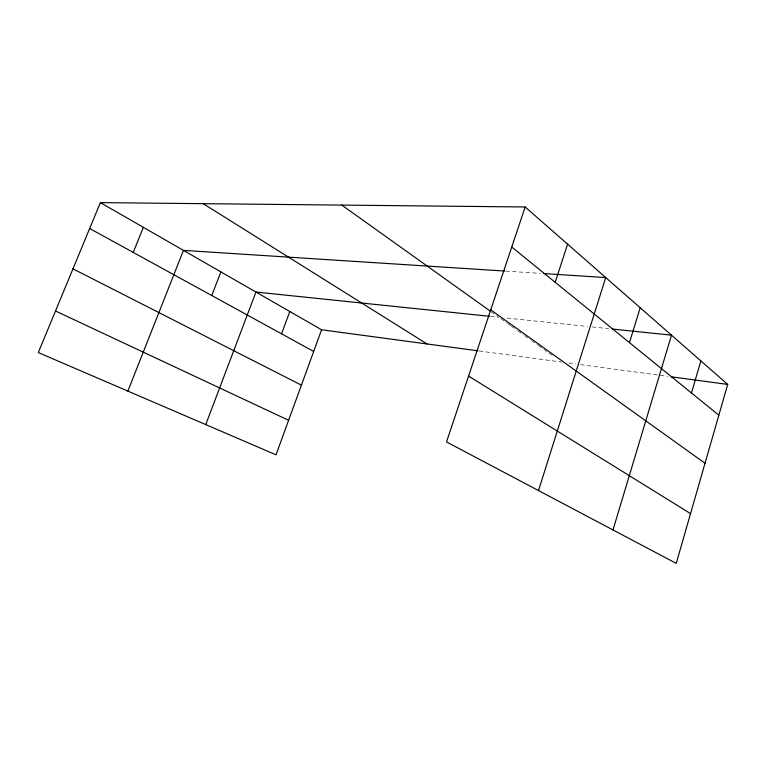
<?xml version="1.0" encoding="UTF-8"?>
<svg xmlns="http://www.w3.org/2000/svg" width="766" height="766" viewBox="0 0 766 766"><rect width="100%" height="100%" fill="white"/><g stroke="black" fill="none" stroke-linecap="round" stroke-linejoin="round"><path stroke-width="0.57" stroke-dasharray="3.83 2.87" d="M505.819 271.126L540.174 273.338M490.642 316.406L498.905 317.258M507.054 318.101L587.579 326.46M592.252 326.948L608.625 328.643M479.162 350.972L561.67 362.069M568.755 363.027L575.85 363.984M580.58 364.616L667.646 376.326M491.265 311.81L497.948 316.578M500.82 318.627L506.575 322.745M507.542 323.424L510.415 325.483M511.372 326.163L517.136 330.28M518.094 330.96L523.848 335.077M524.815 335.757L530.57 339.874M531.527 340.554L537.359 344.719M538.335 345.418L548.054 352.35M549.03 353.049L552.918 355.826"/><path stroke-width="1.15" d="M525.16 206.973L727.7 384.408L676.234 563.383L446.53 441.925L525.16 206.973L100.375 202.617L38.3 352.561L276.028 454.832L321.576 329.773L477.984 350.818M691.449 392.968L700.871 360.901M613.001 529.948L671.495 335.163L612.178 329.016M629.47 342.632L640.194 307.75M538.517 490.556L605.734 277.56L543.745 273.567M555.206 282.319L567.596 244.143M281.524 333.813L289.807 311.513M205.748 424.594L255.949 292.047L489.464 316.281M211.761 295.523L220.895 271.901M127.874 391.091L183.457 250.377L504.641 271.049M133.236 252.426L143.376 227.339M671.179 376.805L727.7 384.408M55.506 310.996L288.61 420.295M72.962 268.828L301.411 385.154M89.66 228.507L313.677 351.46M100.375 202.617L321.576 329.773M468.572 376.077L690.549 513.622M203.22 203.67L427.045 343.963M341.808 205.096L490.317 311.13M490.738 309.837L705.026 463.258M511.755 247.035L718.843 415.21"/></g></svg>
